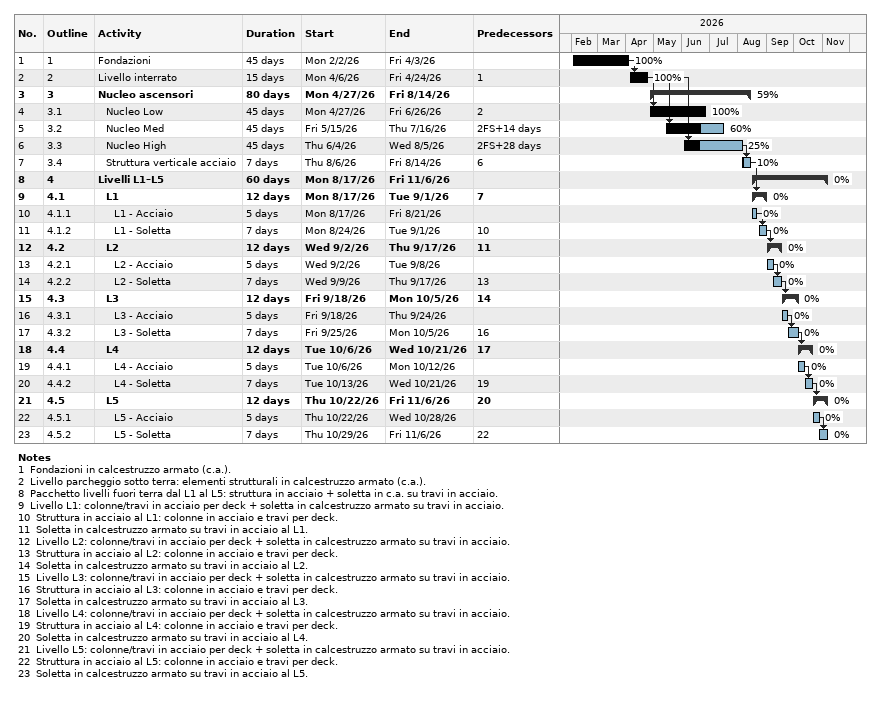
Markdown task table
| ID | WBS | Task | Duration | Start | Finish | Predecessors | % complete |
|---|---|---|---|---|---|---|---|
| 1 | 1 | Fondazioni | 45d | 2026-02-02 | 2026-04-03 |  | 100 |
| 2 | 2 | Livello interrato | 15d | 2026-04-06 | 2026-04-24 | 1 | 100 |
| 3 | 3 | **Nucleo ascensori** | 80d | 2026-04-27 | 2026-08-14 |  | 59 |
| 4 | 3.1 | Nucleo Low | 45d | 2026-04-27 | 2026-06-26 | 2 | 100 |
| 5 | 3.2 | Nucleo Med | 45d | 2026-05-15 | 2026-07-16 | 2FS+14d | 60 |
| 6 | 3.3 | Nucleo High | 45d | 2026-06-04 | 2026-08-05 | 2FS+28d | 25 |
| 7 | 3.4 | Struttura verticale acciaio | 7d | 2026-08-06 | 2026-08-14 | 6 | 10 |
| 8 | 4 | **Livelli L1–L5** | 60d | 2026-08-17 | 2026-11-06 |  | 0 |
| 9 | 4.1 | **L1** | 12d | 2026-08-17 | 2026-09-01 | 7 | 0 |
| 10 | 4.1.1 | L1 - Acciaio | 5d | 2026-08-17 | 2026-08-21 |  | 0 |
| 11 | 4.1.2 | L1 - Soletta | 7d | 2026-08-24 | 2026-09-01 | 10 | 0 |
| 12 | 4.2 | **L2** | 12d | 2026-09-02 | 2026-09-17 | 11 | 0 |
| 13 | 4.2.1 | L2 - Acciaio | 5d | 2026-09-02 | 2026-09-08 |  | 0 |
| 14 | 4.2.2 | L2 - Soletta | 7d | 2026-09-09 | 2026-09-17 | 13 | 0 |
| 15 | 4.3 | **L3** | 12d | 2026-09-18 | 2026-10-05 | 14 | 0 |
| 16 | 4.3.1 | L3 - Acciaio | 5d | 2026-09-18 | 2026-09-24 |  | 0 |
| 17 | 4.3.2 | L3 - Soletta | 7d | 2026-09-25 | 2026-10-05 | 16 | 0 |
| 18 | 4.4 | **L4** | 12d | 2026-10-06 | 2026-10-21 | 17 | 0 |
| 19 | 4.4.1 | L4 - Acciaio | 5d | 2026-10-06 | 2026-10-12 |  | 0 |
| 20 | 4.4.2 | L4 - Soletta | 7d | 2026-10-13 | 2026-10-21 | 19 | 0 |
| 21 | 4.5 | **L5** | 12d | 2026-10-22 | 2026-11-06 | 20 | 0 |
| 22 | 4.5.1 | L5 - Acciaio | 5d | 2026-10-22 | 2026-10-28 |  | 0 |
| 23 | 4.5.2 | L5 - Soletta | 7d | 2026-10-29 | 2026-11-06 | 22 | 0 |

Notes
- 1: Fondazioni in calcestruzzo armato (c.a.).
- 2: Livello parcheggio sotto terra: elementi strutturali in calcestruzzo armato (c.a.).
- 8: Pacchetto livelli fuori terra dal L1 al L5: struttura in acciaio + soletta in c.a. su travi in acciaio.
- 9: Livello L1: colonne/travi in acciaio per deck + soletta in calcestruzzo armato su travi in acciaio.
- 10: Struttura in acciaio al L1: colonne in acciaio e travi per deck.
- 11: Soletta in calcestruzzo armato su travi in acciaio al L1.
- 12: Livello L2: colonne/travi in acciaio per deck + soletta in calcestruzzo armato su travi in acciaio.
- 13: Struttura in acciaio al L2: colonne in acciaio e travi per deck.
- 14: Soletta in calcestruzzo armato su travi in acciaio al L2.
- 15: Livello L3: colonne/travi in acciaio per deck + soletta in calcestruzzo armato su travi in acciaio.
- 16: Struttura in acciaio al L3: colonne in acciaio e travi per deck.
- 17: Soletta in calcestruzzo armato su travi in acciaio al L3.
- 18: Livello L4: colonne/travi in acciaio per deck + soletta in calcestruzzo armato su travi in acciaio.
- 19: Struttura in acciaio al L4: colonne in acciaio e travi per deck.
- 20: Soletta in calcestruzzo armato su travi in acciaio al L4.
- 21: Livello L5: colonne/travi in acciaio per deck + soletta in calcestruzzo armato su travi in acciaio.
- 22: Struttura in acciaio al L5: colonne in acciaio e travi per deck.
- 23: Soletta in calcestruzzo armato su travi in acciaio al L5.
